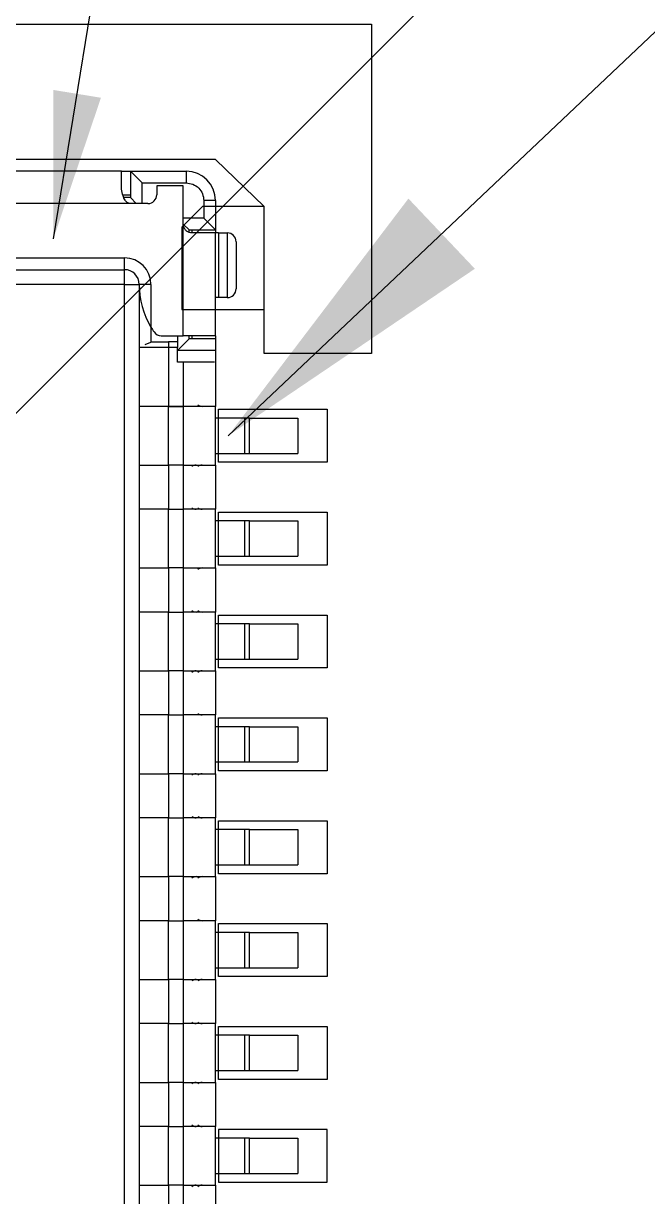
# Model space of a CAD drawing. Header units: millimetres. Extents: x -697 to -103, y -638 to -114.
# Drawn here: x -587.02 to -576.4, y -412.99 to -393.03 of the extents above; entities that cross this region are included whole.
import ezdxf

# ---------------------------------------------------------------- set-up
doc = ezdxf.new("R2010")
doc.units = ezdxf.units.MM
doc.layers.add('NW0322', color=7, linetype='Continuous')
doc.layers.add('標示線', color=3, linetype='Continuous', lineweight=0)
doc.styles.get("Standard").update_dxf_attribs({"font": ''})
doc.styles.get('Standard').set_extended_font_data('SimSun')
doc.dimstyles.new('ISO-25', dxfattribs={"dimtxt": 2.5, "dimasz": 2.5, "dimexe": 1.25, "dimexo": 0.625, "dimtad": 1, "dimtxsty": 'Standard', "dimcen": 2.5, "dimadec": 0, "dimazin": 0, "dimtfac": 1, "dimtmove": 0, "dimatfit": 3, "dimfxl": 1, "dimarcsym": 0})

# ---------------------------------------------------------------- blocks, each defined once
blk = doc.blocks.new('NW0322-A')
at = {"layer": 'NW0322', "color": 2}
for p, q in [((1690.1646, 2187.0145), (1694.0608, 2190.9106)), ((1691.0946, 2190.1584), (1693.1946, 2190.1584)), ((1693.1946, 2190.1584), (1693.1946, 2189.0384)), ((1692.6646, 2189.6984), (1691.6246, 2189.6984)), ((1692.8296, 2189.5384), (1692.6646, 2189.6984)), ((1692.6196, 2189.5384), (1692.5496, 2189.4684)), ((1692.8296, 2189.5384), (1692.6196, 2189.5384)), ((1692.8296, 2189.0384), (1692.8296, 2189.5384)), ((1692.5496, 2189.4684), (1692.5496, 2189.1884)), ((1692.5496, 2189.1884), (1692.8296, 2189.1884)), ((1693.1946, 2189.0384), (1692.8296, 2189.0384)), ((1692.6746, 2188.6684), (1692.6746, 2188.8484)), ((1692.6746, 2188.8484), (1693.0446, 2188.8484)), ((1693.0446, 2188.8484), (1693.0446, 2188.6684)), ((1693.0446, 2188.6684), (1692.6746, 2188.6684)), ((1692.6746, 2188.3184), (1692.6746, 2188.4984)), ((1692.6746, 2188.4984), (1693.0446, 2188.4984)), ((1693.0446, 2188.4984), (1693.0446, 2188.3184)), ((1693.0446, 2188.3184), (1692.6746, 2188.3184)), ((1692.6746, 2187.9684), (1692.6746, 2188.1484)), ((1692.6746, 2188.1484), (1693.0446, 2188.1484)), ((1693.0446, 2188.1484), (1693.0446, 2187.9684)), ((1693.0446, 2187.9684), (1692.6746, 2187.9684)), ((1692.6746, 2187.6184), (1692.6746, 2187.7984)), ((1692.6746, 2187.7984), (1693.0446, 2187.7984)), ((1693.0446, 2187.7984), (1693.0446, 2187.6184)), ((1693.0446, 2187.6184), (1692.6746, 2187.6184)), ((1692.6746, 2187.2684), (1692.6746, 2187.4484)), ((1692.6746, 2187.4484), (1693.0446, 2187.4484)), ((1693.0446, 2187.4484), (1693.0446, 2187.2684)), ((1693.0446, 2187.2684), (1692.6746, 2187.2684)), ((1692.6746, 2186.9184), (1692.6746, 2187.0984)), ((1692.6746, 2187.0984), (1693.0446, 2187.0984)), ((1693.0446, 2187.0984), (1693.0446, 2186.9184)), ((1693.0446, 2186.9184), (1692.6746, 2186.9184)), ((1692.6746, 2186.5684), (1692.6746, 2186.7484)), ((1692.6746, 2186.7484), (1693.0446, 2186.7484)), ((1693.0446, 2186.7484), (1693.0446, 2186.5684)), ((1693.0446, 2186.5684), (1692.6746, 2186.5684)), ((1692.6746, 2186.3984), (1692.6746, 2186.2184)), ((1693.0446, 2186.3984), (1692.6746, 2186.3984)), ((1693.0446, 2186.2184), (1693.0446, 2186.3984)), ((1692.6746, 2186.2184), (1693.0446, 2186.2184))]:
    blk.add_line(p, q, dxfattribs=at)
at = {"layer": 'NW0322'}
for p, q in [((1692.3446, 2189.6584), (1691.9446, 2189.6584)), ((1692.3446, 2189.605), (1692.3446, 2189.6584)), ((1692.3446, 2189.6584), (1692.3746, 2189.6584)), ((1692.3746, 2189.6584), (1692.4146, 2189.6184)), ((1692.3746, 2189.6584), (1692.5646, 2189.6584)), ((1692.3746, 2189.6584), (1692.3746, 2189.5684)), ((1692.5646, 2189.6584), (1692.5646, 2189.6184)), ((1692.4146, 2189.5484), (1692.4146, 2189.6184)), ((1692.4146, 2189.6184), (1692.5646, 2189.6184)), ((1692.4646, 2189.6084), (1692.4646, 2189.5784)), ((1692.5546, 2189.6084), (1692.4646, 2189.6084)), ((1692.5546, 2189.4784), (1692.5546, 2189.6084)), ((1692.3746, 2189.5484), (1691.9146, 2189.5484)), ((1692.3485, 2189.5784), (1692.3746, 2189.5784)), ((1692.3746, 2189.5684), (1692.3528, 2189.5684)), ((1692.3746, 2189.5684), (1692.3946, 2189.5484)), ((1692.4346, 2189.5484), (1692.3746, 2189.5484)), ((1692.6246, 2189.5584), (1692.6246, 2189.4984)), ((1692.6646, 2189.5584), (1692.6246, 2189.5584)), ((1692.6646, 2189.5584), (1692.6646, 2189.4584)), ((1692.6246, 2189.4984), (1692.5546, 2189.4984)), ((1692.5746, 2189.4584), (1692.5546, 2189.4784)), ((1692.5546, 2189.0984), (1692.5546, 2189.4784)), ((1692.6646, 2189.4584), (1692.6246, 2189.4984)), ((1692.5746, 2189.4504), (1692.5746, 2189.4584)), ((1692.5746, 2189.4584), (1692.6646, 2189.4584)), ((1692.5846, 2189.4479), (1692.5846, 2189.4584)), ((1692.6646, 2189.4484), (1692.5846, 2189.4484)), ((1692.6646, 2189.4584), (1692.6646, 2189.4484)), ((1692.6646, 2189.0984), (1692.6646, 2189.4484)), ((1692.6746, 2189.4484), (1692.6646, 2189.4484)), ((1692.6746, 2189.4484), (1692.6746, 2189.2284)), ((1692.6746, 2189.4484), (1692.7046, 2189.4484)), ((1692.7046, 2189.4484), (1692.7046, 2189.2284)), ((1692.7346, 2189.4184), (1692.7346, 2189.2584)), ((1691.9346, 2189.3634), (1692.3546, 2189.3634)), ((1692.3546, 2189.3234), (1692.3546, 2189.3634)), ((1691.9346, 2189.3234), (1692.3546, 2189.3234)), ((1692.3546, 2189.2734), (1692.3546, 2189.3234)), ((1692.3546, 2189.2734), (1691.9346, 2189.2734)), ((1692.3546, 2179.8434), (1692.3546, 2189.2734)), ((1692.3546, 2189.2734), (1692.4046, 2189.2734)), ((1692.4046, 2189.2734), (1692.4046, 2189.0584)), ((1692.4446, 2189.2734), (1692.4046, 2189.2734)), ((1692.4446, 2189.2734), (1692.4446, 2189.1278)), ((1692.6746, 2189.2284), (1692.6646, 2189.2284)), ((1692.7046, 2189.2284), (1692.6746, 2189.2284)), ((1692.4446, 2189.1278), (1692.4446, 2189.0768)), ((1692.4246, 2189.0684), (1692.4446, 2189.0768)), ((1692.4446, 2189.0768), (1692.4481, 2189.0784)), ((1692.4798, 2189.0984), (1692.5546, 2189.0984)), ((1692.5046, 2189.0784), (1692.5046, 2189.0584)), ((1692.5346, 2189.0784), (1692.5046, 2189.0784)), ((1692.5346, 2189.0984), (1692.5346, 2189.0784)), ((1692.5746, 2189.0884), (1692.5346, 2189.0484)), ((1692.5346, 2189.0784), (1692.5346, 2189.0584)), ((1692.6646, 2189.0984), (1692.5546, 2189.0984)), ((1692.5746, 2189.0884), (1692.5746, 2189.0984)), ((1692.6646, 2189.0884), (1692.5746, 2189.0884)), ((1692.5846, 2189.0884), (1692.5846, 2189.0984)), ((1692.6646, 2189.0984), (1692.6646, 2189.0884)), ((1692.6646, 2189.0884), (1692.6646, 2189.0484)), ((1692.5046, 2189.0584), (1692.4046, 2189.0584)), ((1692.4046, 2189.0584), (1692.4046, 2188.8584)), ((1692.5346, 2189.0584), (1692.5046, 2189.0584)), ((1692.5046, 2189.0584), (1692.5046, 2188.8584)), ((1692.5346, 2189.0084), (1692.5346, 2189.0584)), ((1692.6646, 2189.0484), (1692.5346, 2189.0484)), ((1692.6646, 2189.0484), (1692.6646, 2189.0084)), ((1692.5546, 2189.0084), (1692.5346, 2189.0084)), ((1692.5546, 2189.0084), (1692.5546, 2188.8584)), ((1692.6646, 2189.0084), (1692.6646, 2188.8584)), ((1692.4046, 2188.8584), (1692.4046, 2188.6584)), ((1692.5046, 2188.8584), (1692.4046, 2188.8584)), ((1692.5546, 2188.8584), (1692.5046, 2188.8584)), ((1692.5046, 2188.6584), (1692.5046, 2188.8584)), ((1692.5046, 2188.8584), (1692.5546, 2188.8584)), ((1692.5546, 2188.8584), (1692.5546, 2188.6584)), ((1692.6646, 2188.8584), (1692.5546, 2188.8584)), ((1692.6646, 2188.6584), (1692.6646, 2188.8584)), ((1692.7646, 2188.8184), (1692.6646, 2188.8184)), ((1692.7646, 2188.6984), (1692.7646, 2188.8184)), ((1692.7796, 2188.8184), (1692.7646, 2188.8184)), ((1692.7796, 2188.6984), (1692.7796, 2188.8184)), ((1692.7796, 2188.8184), (1692.9446, 2188.8184)), ((1692.9446, 2188.8184), (1692.9446, 2188.6984)), ((1692.6646, 2188.6984), (1692.7646, 2188.6984)), ((1692.7646, 2188.6984), (1692.7796, 2188.6984)), ((1692.7796, 2188.6984), (1692.9446, 2188.6984)), ((1692.4046, 2188.6584), (1692.4046, 2188.5084)), ((1692.4046, 2188.6584), (1692.5046, 2188.6584)), ((1692.5046, 2188.6584), (1692.5046, 2188.5084)), ((1692.5546, 2188.6584), (1692.5046, 2188.6584)), ((1692.5546, 2188.6584), (1692.5546, 2188.5084)), ((1692.5546, 2188.6584), (1692.6646, 2188.6584)), ((1692.6646, 2188.6584), (1692.6646, 2188.5084)), ((1692.4046, 2188.5084), (1692.4046, 2188.3084)), ((1692.5046, 2188.5084), (1692.4046, 2188.5084)), ((1692.5046, 2188.3084), (1692.5046, 2188.5084)), ((1692.5046, 2188.5084), (1692.5546, 2188.5084)), ((1692.5546, 2188.5084), (1692.5546, 2188.3084)), ((1692.6646, 2188.5084), (1692.5546, 2188.5084)), ((1692.6646, 2188.3084), (1692.6646, 2188.5084)), ((1692.7646, 2188.4684), (1692.6646, 2188.4684)), ((1692.7646, 2188.3484), (1692.7646, 2188.4684)), ((1692.7796, 2188.4684), (1692.7646, 2188.4684)), ((1692.7796, 2188.3484), (1692.7796, 2188.4684)), ((1692.7796, 2188.4684), (1692.9446, 2188.4684)), ((1692.9446, 2188.4684), (1692.9446, 2188.3484)), ((1692.6646, 2188.3484), (1692.7646, 2188.3484)), ((1692.7646, 2188.3484), (1692.7796, 2188.3484)), ((1692.7796, 2188.3484), (1692.9446, 2188.3484)), ((1692.4046, 2188.3084), (1692.4046, 2188.1584)), ((1692.4046, 2188.3084), (1692.5046, 2188.3084)), ((1692.5046, 2188.3084), (1692.5046, 2188.1584)), ((1692.5546, 2188.3084), (1692.5046, 2188.3084)), ((1692.5546, 2188.3084), (1692.5546, 2188.1584)), ((1692.5546, 2188.3084), (1692.6646, 2188.3084)), ((1692.6646, 2188.3084), (1692.6646, 2188.1584)), ((1692.4046, 2188.1584), (1692.4046, 2187.9584)), ((1692.5046, 2188.1584), (1692.4046, 2188.1584)), ((1692.5046, 2187.9584), (1692.5046, 2188.1584)), ((1692.5046, 2188.1584), (1692.5546, 2188.1584)), ((1692.5546, 2188.1584), (1692.5546, 2187.9584)), ((1692.6646, 2188.1584), (1692.5546, 2188.1584)), ((1692.6646, 2187.9584), (1692.6646, 2188.1584)), ((1692.7646, 2188.1184), (1692.6646, 2188.1184)), ((1692.7796, 2188.1184), (1692.7646, 2188.1184)), ((1692.7646, 2187.9984), (1692.7646, 2188.1184)), ((1692.7796, 2187.9984), (1692.7796, 2188.1184)), ((1692.7796, 2188.1184), (1692.9446, 2188.1184)), ((1692.9446, 2188.1184), (1692.9446, 2187.9984)), ((1692.6646, 2187.9984), (1692.7646, 2187.9984)), ((1692.7646, 2187.9984), (1692.7796, 2187.9984)), ((1692.7796, 2187.9984), (1692.9446, 2187.9984)), ((1692.4046, 2187.9584), (1692.4046, 2187.8084)), ((1692.4046, 2187.9584), (1692.5046, 2187.9584)), ((1692.5046, 2187.9584), (1692.5046, 2187.8084)), ((1692.5546, 2187.9584), (1692.5046, 2187.9584)), ((1692.5546, 2187.9584), (1692.5546, 2187.8084)), ((1692.5546, 2187.9584), (1692.6646, 2187.9584)), ((1692.6646, 2187.9584), (1692.6646, 2187.8084)), ((1692.4046, 2187.8084), (1692.4046, 2187.6084)), ((1692.5046, 2187.8084), (1692.4046, 2187.8084)), ((1692.5046, 2187.6084), (1692.5046, 2187.8084)), ((1692.5046, 2187.8084), (1692.5546, 2187.8084)), ((1692.5546, 2187.8084), (1692.5546, 2187.6084)), ((1692.6646, 2187.8084), (1692.5546, 2187.8084)), ((1692.6646, 2187.6084), (1692.6646, 2187.8084)), ((1692.7646, 2187.7684), (1692.6646, 2187.7684)), ((1692.7646, 2187.6484), (1692.7646, 2187.7684)), ((1692.7796, 2187.7684), (1692.7646, 2187.7684)), ((1692.7796, 2187.6484), (1692.7796, 2187.7684)), ((1692.7796, 2187.7684), (1692.9446, 2187.7684)), ((1692.9446, 2187.7684), (1692.9446, 2187.6484)), ((1692.6646, 2187.6484), (1692.7646, 2187.6484)), ((1692.7646, 2187.6484), (1692.7796, 2187.6484)), ((1692.7796, 2187.6484), (1692.9446, 2187.6484)), ((1692.4046, 2187.6084), (1692.5046, 2187.6084)), ((1692.4046, 2187.6084), (1692.4046, 2187.4584)), ((1692.5546, 2187.6084), (1692.5046, 2187.6084)), ((1692.5046, 2187.6084), (1692.5046, 2187.4584)), ((1692.5546, 2187.6084), (1692.6646, 2187.6084)), ((1692.5546, 2187.6084), (1692.5546, 2187.4584)), ((1692.6646, 2187.6084), (1692.6646, 2187.4584)), ((1692.4046, 2187.4584), (1692.4046, 2187.2584)), ((1692.5046, 2187.4584), (1692.4046, 2187.4584)), ((1692.5046, 2187.2584), (1692.5046, 2187.4584)), ((1692.5046, 2187.4584), (1692.5546, 2187.4584)), ((1692.5546, 2187.4584), (1692.5546, 2187.2584)), ((1692.6646, 2187.4584), (1692.5546, 2187.4584)), ((1692.6646, 2187.2584), (1692.6646, 2187.4584)), ((1692.7646, 2187.4184), (1692.6646, 2187.4184)), ((1692.7646, 2187.2984), (1692.7646, 2187.4184)), ((1692.7796, 2187.4184), (1692.7646, 2187.4184)), ((1692.7796, 2187.2984), (1692.7796, 2187.4184)), ((1692.7796, 2187.4184), (1692.9446, 2187.4184)), ((1692.9446, 2187.4184), (1692.9446, 2187.2984)), ((1692.6646, 2187.2984), (1692.7646, 2187.2984)), ((1692.7646, 2187.2984), (1692.7796, 2187.2984)), ((1692.7796, 2187.2984), (1692.9446, 2187.2984)), ((1692.4046, 2187.2584), (1692.4046, 2187.1084)), ((1692.4046, 2187.2584), (1692.5046, 2187.2584)), ((1692.5046, 2187.2584), (1692.5046, 2187.1084)), ((1692.5546, 2187.2584), (1692.5046, 2187.2584)), ((1692.5546, 2187.2584), (1692.5546, 2187.1084)), ((1692.5546, 2187.2584), (1692.6646, 2187.2584)), ((1692.6646, 2187.2584), (1692.6646, 2187.1084)), ((1692.4046, 2187.1084), (1692.4046, 2186.9084)), ((1692.5046, 2187.1084), (1692.4046, 2187.1084)), ((1692.5046, 2186.9084), (1692.5046, 2187.1084)), ((1692.5046, 2187.1084), (1692.5546, 2187.1084)), ((1692.5546, 2187.1084), (1692.5546, 2186.9084)), ((1692.6646, 2187.1084), (1692.5546, 2187.1084)), ((1692.6646, 2186.9084), (1692.6646, 2187.1084)), ((1692.7646, 2187.0684), (1692.6646, 2187.0684)), ((1692.7646, 2186.9484), (1692.7646, 2187.0684)), ((1692.7796, 2187.0684), (1692.7646, 2187.0684)), ((1692.7796, 2186.9484), (1692.7796, 2187.0684)), ((1692.7796, 2187.0684), (1692.9446, 2187.0684)), ((1692.9446, 2187.0684), (1692.9446, 2186.9484)), ((1692.6646, 2186.9484), (1692.7646, 2186.9484)), ((1692.7646, 2186.9484), (1692.7796, 2186.9484)), ((1692.7796, 2186.9484), (1692.9446, 2186.9484)), ((1692.4046, 2186.9084), (1692.4046, 2186.7584)), ((1692.4046, 2186.9084), (1692.5046, 2186.9084)), ((1692.5046, 2186.9084), (1692.5046, 2186.7584)), ((1692.5546, 2186.9084), (1692.5046, 2186.9084)), ((1692.5546, 2186.9084), (1692.5546, 2186.7584)), ((1692.5546, 2186.9084), (1692.6646, 2186.9084)), ((1692.6646, 2186.9084), (1692.6646, 2186.7584)), ((1692.4046, 2186.7584), (1692.4046, 2186.5584)), ((1692.5046, 2186.7584), (1692.4046, 2186.7584)), ((1692.5046, 2186.5584), (1692.5046, 2186.7584)), ((1692.5046, 2186.7584), (1692.5546, 2186.7584)), ((1692.5546, 2186.7584), (1692.5546, 2186.5584)), ((1692.6646, 2186.7584), (1692.5546, 2186.7584)), ((1692.6646, 2186.5584), (1692.6646, 2186.7584)), ((1692.7646, 2186.7184), (1692.6646, 2186.7184)), ((1692.7646, 2186.5984), (1692.7646, 2186.7184)), ((1692.7796, 2186.7184), (1692.7646, 2186.7184)), ((1692.7796, 2186.5984), (1692.7796, 2186.7184)), ((1692.7796, 2186.7184), (1692.9446, 2186.7184)), ((1692.9446, 2186.7184), (1692.9446, 2186.5984)), ((1692.6646, 2186.5984), (1692.7646, 2186.5984)), ((1692.7646, 2186.5984), (1692.7796, 2186.5984)), ((1692.7796, 2186.5984), (1692.9446, 2186.5984)), ((1692.4046, 2186.5584), (1692.4046, 2186.4084)), ((1692.4046, 2186.5584), (1692.5046, 2186.5584)), ((1692.5046, 2186.5584), (1692.5046, 2186.4084)), ((1692.5546, 2186.5584), (1692.5046, 2186.5584)), ((1692.5546, 2186.5584), (1692.5546, 2186.4084)), ((1692.5546, 2186.5584), (1692.6646, 2186.5584)), ((1692.6646, 2186.5584), (1692.6646, 2186.4084)), ((1692.4046, 2186.4084), (1692.4046, 2186.2084)), ((1692.5046, 2186.4084), (1692.4046, 2186.4084)), ((1692.5046, 2186.2084), (1692.5046, 2186.4084)), ((1692.5046, 2186.4084), (1692.5546, 2186.4084)), ((1692.5546, 2186.4084), (1692.5546, 2186.2084)), ((1692.6646, 2186.4084), (1692.5546, 2186.4084)), ((1692.6646, 2186.2084), (1692.6646, 2186.4084)), ((1692.7646, 2186.3684), (1692.6646, 2186.3684)), ((1692.7646, 2186.2484), (1692.7646, 2186.3684)), ((1692.7796, 2186.3684), (1692.7646, 2186.3684)), ((1692.7796, 2186.2484), (1692.7796, 2186.3684)), ((1692.7796, 2186.3684), (1692.9446, 2186.3684)), ((1692.9446, 2186.3684), (1692.9446, 2186.2484)), ((1692.6646, 2186.2484), (1692.7646, 2186.2484)), ((1692.7646, 2186.2484), (1692.7796, 2186.2484)), ((1692.7796, 2186.2484), (1692.9446, 2186.2484)), ((1692.4046, 2186.2084), (1692.4046, 2186.0584)), ((1692.4046, 2186.2084), (1692.5046, 2186.2084)), ((1692.5046, 2186.2084), (1692.5046, 2186.0584)), ((1692.5546, 2186.2084), (1692.5046, 2186.2084)), ((1692.5546, 2186.2084), (1692.5546, 2186.0584)), ((1692.5546, 2186.2084), (1692.6646, 2186.2084)), ((1692.6646, 2186.2084), (1692.6646, 2186.0584))]:
    blk.add_line(p, q, dxfattribs=at)
for centre, radius, start, end in [((1692.5646, 2189.5584), 0.1, 0, 90), ((1692.4346, 2189.5784), 0.03, 270, 0), ((1692.7046, 2189.4184), 0.03, 0, 90), ((1692.3546, 2189.2734), 0.09, 0, 90), ((1692.3546, 2189.2734), 0.05, 360, 90), ((1692.6899, 2189.2734), 0.2852, 180, 210.7113), ((1692.7046, 2189.2584), 0.03, 270, 0), ((1692.6899, 2189.2734), 0.2852, 210.7113, 214.6222), ((1692.4798, 2189.1284), 0.03, 214.6222, 270), ((1692.6186, 2188.882), 0.0236, 231.7527, 269.5978), ((1692.5986, 2188.6348), 0.0236, 90.4001, 128.2527), ((1692.6186, 2188.6348), 0.0236, 90.4002, 128.2525), ((1692.5986, 2188.532), 0.0236, 231.7521, 269.5951), ((1692.6186, 2188.532), 0.0236, 231.7523, 269.595), ((1692.6186, 2188.2848), 0.0236, 90.3997, 128.2514), ((1692.5986, 2188.182), 0.0236, 231.7523, 269.5965), ((1692.6186, 2188.182), 0.0236, 231.7525, 269.5964), ((1692.5986, 2187.9348), 0.0236, 90.4035, 128.2477), ((1692.6186, 2187.9348), 0.0236, 90.4036, 128.2475), ((1692.6186, 2187.832), 0.0236, 231.7486, 269.6003), ((1692.5986, 2187.5848), 0.0236, 90.4022, 128.249), ((1692.6186, 2187.5848), 0.0236, 90.4023, 128.2489), ((1692.5986, 2187.482), 0.0236, 231.7523, 269.5965), ((1692.6186, 2187.482), 0.0236, 231.7525, 269.5964), ((1692.5986, 2187.2348), 0.0236, 90.4035, 128.2477), ((1692.6186, 2187.2348), 0.0236, 90.4036, 128.2475), ((1692.6186, 2187.132), 0.0236, 231.7486, 269.6003), ((1692.5986, 2186.8848), 0.0236, 90.4035, 128.2477), ((1692.6186, 2186.8848), 0.0236, 90.4036, 128.2475), ((1692.5986, 2186.782), 0.0236, 231.7523, 269.5965), ((1692.6186, 2186.782), 0.0236, 231.7525, 269.5964), ((1692.5986, 2186.5348), 0.0236, 90.4025, 128.2503), ((1692.6186, 2186.5348), 0.0236, 90.4026, 128.2501), ((1692.5986, 2186.432), 0.0236, 231.7517, 269.5972), ((1692.6186, 2186.432), 0.0236, 231.7518, 269.5971), ((1692.5986, 2186.1848), 0.0236, 90.4016, 128.2496), ((1692.6186, 2186.1848), 0.0236, 90.4017, 128.2494)]:
    blk.add_arc(centre, radius, start, end, dxfattribs=at)
for points, knots in [([(1692.3746, 2189.5484), (1692.3729, 2189.5486), (1692.369, 2189.549), (1692.3626, 2189.5528), (1692.3552, 2189.5613), (1692.3481, 2189.577), (1692.345, 2189.5929), (1692.3447, 2189.6025), (1692.3446, 2189.605)], [0, 0, 0, 0, 0.07211, 0.163403, 0.301566, 0.535973, 0.879406, 1, 1, 1, 1]), ([(1692.5646, 2189.6184), (1692.5725, 2189.6175), (1692.5882, 2189.6157), (1692.6081, 2189.6018), (1692.6219, 2189.582), (1692.6237, 2189.5663), (1692.6246, 2189.5584)], [0, 0, 0, 0, 0.25, 0.5, 0.749997, 1, 1, 1, 1]), ([(1692.5846, 2189.4484), (1692.5814, 2189.4487), (1692.5749, 2189.4493), (1692.5659, 2189.4543), (1692.5591, 2189.4617), (1692.5553, 2189.4701), (1692.5548, 2189.4759), (1692.5546, 2189.4784)], [0, 0, 0, 0, 0.212128, 0.424476, 0.632957, 0.842969, 1, 1, 1, 1]), ([(1692.4481, 2189.0784), (1692.4506, 2189.0784), (1692.4558, 2189.0784), (1692.4695, 2189.0784), (1692.4862, 2189.0784), (1692.4985, 2189.0784), (1692.5046, 2189.0784)], [0, 0, 0, 0, 0.25, 0.5, 0.75, 1, 1, 1, 1]), ([(1692.6605, 2189.0084), (1692.6562, 2189.0084), (1692.6475, 2189.0084), (1692.622, 2189.0084), (1692.5903, 2189.0084), (1692.5665, 2189.0084), (1692.5546, 2189.0084)], [0, 0, 0, 0, 0.25, 0.5, 0.75, 1, 1, 1, 1]), ([(1692.5046, 2188.8584), (1692.4915, 2188.8584), (1692.4653, 2188.8584), (1692.4323, 2188.8584), (1692.4092, 2188.8584), (1692.4061, 2188.8584), (1692.4046, 2188.8584)], [0, 0, 0, 0, 0.25, 0.5, 0.75, 1, 1, 1, 1]), ([(1692.6646, 2188.8584), (1692.663, 2188.8584), (1692.6597, 2188.8584), (1692.6342, 2188.8584), (1692.5979, 2188.8584), (1692.5691, 2188.8584), (1692.5546, 2188.8584)], [0, 0, 0, 0, 0.25, 0.5, 0.75, 1, 1, 1, 1]), ([(1692.4046, 2188.6584), (1692.4061, 2188.6584), (1692.4092, 2188.6584), (1692.4323, 2188.6584), (1692.4653, 2188.6584), (1692.4915, 2188.6584), (1692.5046, 2188.6584)], [0, 0, 0, 0, 0.25, 0.5, 0.75, 1, 1, 1, 1]), ([(1692.5546, 2188.6584), (1692.5691, 2188.6584), (1692.5979, 2188.6584), (1692.6342, 2188.6584), (1692.6597, 2188.6584), (1692.663, 2188.6584), (1692.6646, 2188.6584)], [0, 0, 0, 0, 0.25, 0.5, 0.75, 1, 1, 1, 1]), ([(1692.5046, 2188.5084), (1692.4915, 2188.5084), (1692.4653, 2188.5084), (1692.4323, 2188.5084), (1692.4092, 2188.5084), (1692.4061, 2188.5084), (1692.4046, 2188.5084)], [0, 0, 0, 0, 0.25, 0.5, 0.75, 1, 1, 1, 1]), ([(1692.6646, 2188.5084), (1692.663, 2188.5084), (1692.6597, 2188.5084), (1692.6342, 2188.5084), (1692.5979, 2188.5084), (1692.5691, 2188.5084), (1692.5546, 2188.5084)], [0, 0, 0, 0, 0.25, 0.5, 0.75, 1, 1, 1, 1]), ([(1692.4046, 2188.3084), (1692.4061, 2188.3084), (1692.4092, 2188.3084), (1692.4323, 2188.3084), (1692.4653, 2188.3084), (1692.4915, 2188.3084), (1692.5046, 2188.3084)], [0, 0, 0, 0, 0.25, 0.5, 0.75, 1, 1, 1, 1]), ([(1692.5546, 2188.3084), (1692.5691, 2188.3084), (1692.5979, 2188.3084), (1692.6342, 2188.3084), (1692.6597, 2188.3084), (1692.663, 2188.3084), (1692.6646, 2188.3084)], [0, 0, 0, 0, 0.25, 0.5, 0.75, 1, 1, 1, 1]), ([(1692.5046, 2188.1584), (1692.4915, 2188.1584), (1692.4653, 2188.1584), (1692.4323, 2188.1584), (1692.4092, 2188.1584), (1692.4061, 2188.1584), (1692.4046, 2188.1584)], [0, 0, 0, 0, 0.25, 0.5, 0.75, 1, 1, 1, 1]), ([(1692.6646, 2188.1584), (1692.663, 2188.1584), (1692.6597, 2188.1584), (1692.6342, 2188.1584), (1692.5979, 2188.1584), (1692.5691, 2188.1584), (1692.5546, 2188.1584)], [0, 0, 0, 0, 0.25, 0.5, 0.75, 1, 1, 1, 1]), ([(1692.4046, 2187.9584), (1692.4061, 2187.9584), (1692.4092, 2187.9584), (1692.4323, 2187.9584), (1692.4653, 2187.9584), (1692.4915, 2187.9584), (1692.5046, 2187.9584)], [0, 0, 0, 0, 0.25, 0.5, 0.75, 1, 1, 1, 1]), ([(1692.5546, 2187.9584), (1692.5691, 2187.9584), (1692.5979, 2187.9584), (1692.6342, 2187.9584), (1692.6597, 2187.9584), (1692.663, 2187.9584), (1692.6646, 2187.9584)], [0, 0, 0, 0, 0.25, 0.5, 0.75, 1, 1, 1, 1]), ([(1692.5046, 2187.8084), (1692.4915, 2187.8084), (1692.4653, 2187.8084), (1692.4323, 2187.8084), (1692.4092, 2187.8084), (1692.4061, 2187.8084), (1692.4046, 2187.8084)], [0, 0, 0, 0, 0.25, 0.5, 0.75, 1, 1, 1, 1]), ([(1692.6646, 2187.8084), (1692.663, 2187.8084), (1692.6597, 2187.8084), (1692.6342, 2187.8084), (1692.5979, 2187.8084), (1692.5691, 2187.8084), (1692.5546, 2187.8084)], [0, 0, 0, 0, 0.25, 0.5, 0.75, 1, 1, 1, 1]), ([(1692.4046, 2187.6084), (1692.4061, 2187.6084), (1692.4092, 2187.6084), (1692.4323, 2187.6084), (1692.4653, 2187.6084), (1692.4915, 2187.6084), (1692.5046, 2187.6084)], [0, 0, 0, 0, 0.25, 0.5, 0.75, 1, 1, 1, 1]), ([(1692.5546, 2187.6084), (1692.5691, 2187.6084), (1692.5979, 2187.6084), (1692.6342, 2187.6084), (1692.6597, 2187.6084), (1692.663, 2187.6084), (1692.6646, 2187.6084)], [0, 0, 0, 0, 0.25, 0.5, 0.75, 1, 1, 1, 1]), ([(1692.5046, 2187.4584), (1692.4915, 2187.4584), (1692.4653, 2187.4584), (1692.4323, 2187.4584), (1692.4092, 2187.4584), (1692.4061, 2187.4584), (1692.4046, 2187.4584)], [0, 0, 0, 0, 0.25, 0.5, 0.75, 1, 1, 1, 1]), ([(1692.6646, 2187.4584), (1692.663, 2187.4584), (1692.6597, 2187.4584), (1692.6342, 2187.4584), (1692.5979, 2187.4584), (1692.5691, 2187.4584), (1692.5546, 2187.4584)], [0, 0, 0, 0, 0.25, 0.5, 0.75, 1, 1, 1, 1]), ([(1692.4046, 2187.2584), (1692.4061, 2187.2584), (1692.4092, 2187.2584), (1692.4323, 2187.2584), (1692.4653, 2187.2584), (1692.4915, 2187.2584), (1692.5046, 2187.2584)], [0, 0, 0, 0, 0.25, 0.5, 0.75, 1, 1, 1, 1]), ([(1692.5546, 2187.2584), (1692.5691, 2187.2584), (1692.5979, 2187.2584), (1692.6342, 2187.2584), (1692.6597, 2187.2584), (1692.663, 2187.2584), (1692.6646, 2187.2584)], [0, 0, 0, 0, 0.25, 0.5, 0.75, 1, 1, 1, 1]), ([(1692.5046, 2187.1084), (1692.4915, 2187.1084), (1692.4653, 2187.1084), (1692.4323, 2187.1084), (1692.4092, 2187.1084), (1692.4061, 2187.1084), (1692.4046, 2187.1084)], [0, 0, 0, 0, 0.25, 0.5, 0.75, 1, 1, 1, 1]), ([(1692.6646, 2187.1084), (1692.663, 2187.1084), (1692.6597, 2187.1084), (1692.6342, 2187.1084), (1692.5979, 2187.1084), (1692.5691, 2187.1084), (1692.5546, 2187.1084)], [0, 0, 0, 0, 0.25, 0.5, 0.75, 1, 1, 1, 1]), ([(1692.4046, 2186.9084), (1692.4061, 2186.9084), (1692.4092, 2186.9084), (1692.4323, 2186.9084), (1692.4653, 2186.9084), (1692.4915, 2186.9084), (1692.5046, 2186.9084)], [0, 0, 0, 0, 0.25, 0.5, 0.75, 1, 1, 1, 1]), ([(1692.5546, 2186.9084), (1692.5691, 2186.9084), (1692.5979, 2186.9084), (1692.6342, 2186.9084), (1692.6597, 2186.9084), (1692.663, 2186.9084), (1692.6646, 2186.9084)], [0, 0, 0, 0, 0.25, 0.5, 0.75, 1, 1, 1, 1]), ([(1692.5046, 2186.7584), (1692.4915, 2186.7584), (1692.4653, 2186.7584), (1692.4323, 2186.7584), (1692.4092, 2186.7584), (1692.4061, 2186.7584), (1692.4046, 2186.7584)], [0, 0, 0, 0, 0.25, 0.5, 0.75, 1, 1, 1, 1]), ([(1692.6646, 2186.7584), (1692.663, 2186.7584), (1692.6597, 2186.7584), (1692.6342, 2186.7584), (1692.5979, 2186.7584), (1692.5691, 2186.7584), (1692.5546, 2186.7584)], [0, 0, 0, 0, 0.25, 0.5, 0.75, 1, 1, 1, 1]), ([(1692.4046, 2186.5584), (1692.4061, 2186.5584), (1692.4092, 2186.5584), (1692.4323, 2186.5584), (1692.4653, 2186.5584), (1692.4915, 2186.5584), (1692.5046, 2186.5584)], [0, 0, 0, 0, 0.25, 0.5, 0.75, 1, 1, 1, 1]), ([(1692.5546, 2186.5584), (1692.5691, 2186.5584), (1692.5979, 2186.5584), (1692.6342, 2186.5584), (1692.6597, 2186.5584), (1692.663, 2186.5584), (1692.6646, 2186.5584)], [0, 0, 0, 0, 0.25, 0.5, 0.75, 1, 1, 1, 1]), ([(1692.5046, 2186.4084), (1692.4915, 2186.4084), (1692.4653, 2186.4084), (1692.4323, 2186.4084), (1692.4092, 2186.4084), (1692.4061, 2186.4084), (1692.4046, 2186.4084)], [0, 0, 0, 0, 0.25, 0.5, 0.75, 1, 1, 1, 1]), ([(1692.6646, 2186.4084), (1692.663, 2186.4084), (1692.6597, 2186.4084), (1692.6342, 2186.4084), (1692.5979, 2186.4084), (1692.5691, 2186.4084), (1692.5546, 2186.4084)], [0, 0, 0, 0, 0.25, 0.5, 0.75, 1, 1, 1, 1]), ([(1692.4046, 2186.2084), (1692.4061, 2186.2084), (1692.4092, 2186.2084), (1692.4323, 2186.2084), (1692.4653, 2186.2084), (1692.4915, 2186.2084), (1692.5046, 2186.2084)], [0, 0, 0, 0, 0.25, 0.5, 0.75, 1, 1, 1, 1]), ([(1692.5546, 2186.2084), (1692.5691, 2186.2084), (1692.5979, 2186.2084), (1692.6342, 2186.2084), (1692.6597, 2186.2084), (1692.663, 2186.2084), (1692.6646, 2186.2084)], [0, 0, 0, 0, 0.25, 0.5, 0.75, 1, 1, 1, 1])]:
    blk.add_open_spline(points, degree=3, knots=knots, dxfattribs=at)

msp = doc.modelspace()

# ---------------------------------------------------------------- block references
at = {"layer": 'NW0322', "xscale": 5, "yscale": 5, "zscale": 5}
msp.add_blockref('NW0322-A', (-9047.074, -11343.839), dxfattribs=at)

# ---------------------------------------------------------------- leaders
at = {"layer": '標示線', "color": 1, "annotation_type": 0, "has_hookline": 1, "hookline_direction": 0, "text_width": 12.5}
msp.add_leader([(-586.511, -396.698), (-577.635, -342.515), (-575.135, -342.515)], dimstyle='ISO-25', dxfattribs=at)
at = {"layer": '標示線', "color": 1, "annotation_type": 0, "has_hookline": 1, "hookline_direction": 0}
msp.add_leader([(-583.536, -400.047), (-545.271, -363.824), (-540.271, -363.824)], dimstyle='ISO-25', override={"dimasz": 5}, dxfattribs=at)

doc.saveas('drawing.dxf')
